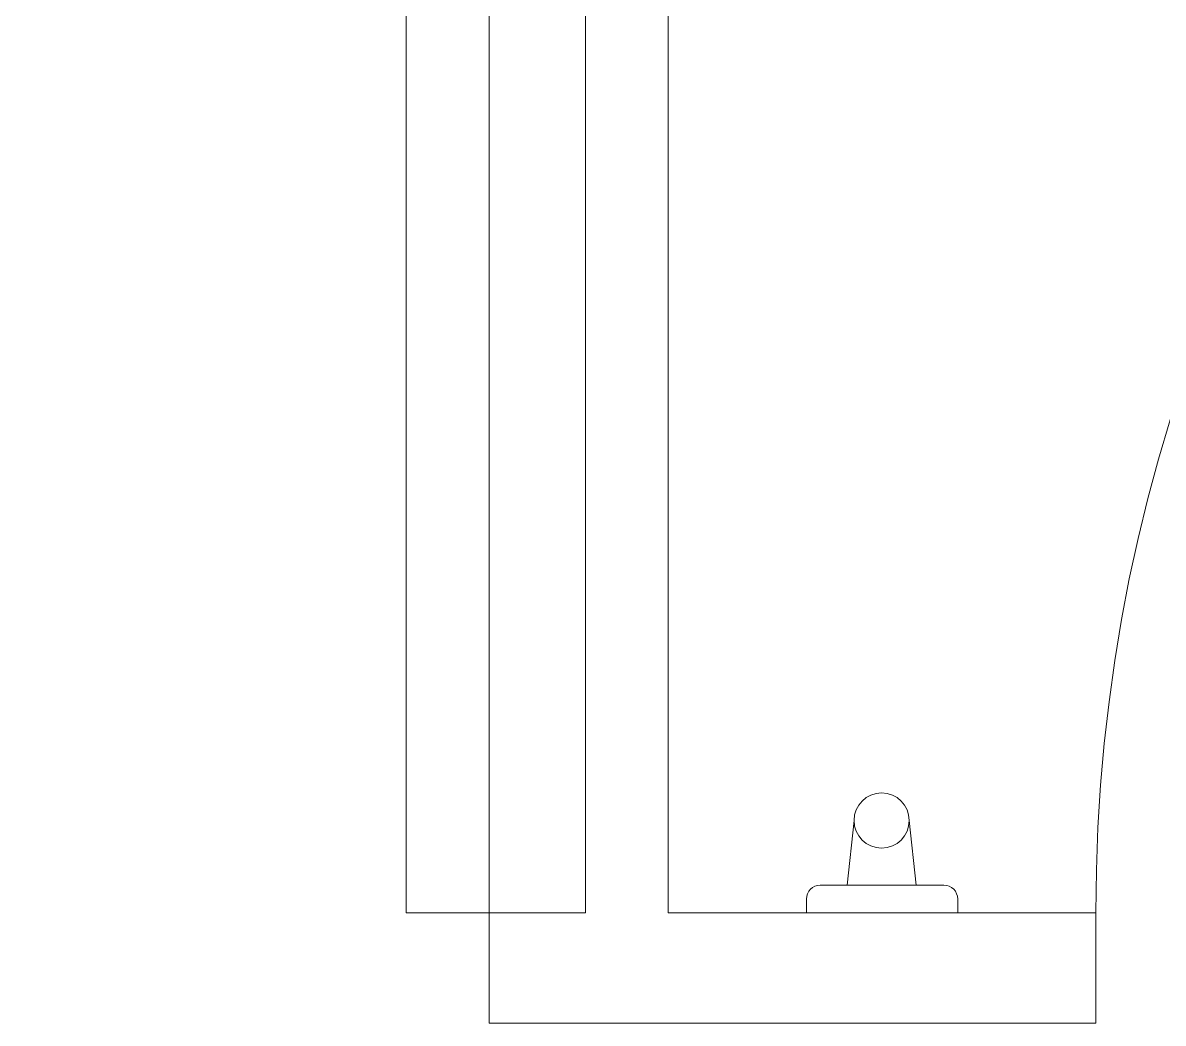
# Model space of a CAD drawing. Header units: millimetres. Extents: x 867 to 1330, y 209 to 507.
# Drawn here: x 1183.5516 to 1183.9651, y 451.2269 to 451.5895 of the extents above; entities that cross this region are included whole.
import ezdxf

# ---------------------------------------------------------------- set-up
doc = ezdxf.new("R2010")
doc.units = ezdxf.units.MM
doc.header["$LTSCALE"] = 5
doc.layers.add('I-ARQ', color=8, linetype='Continuous', lineweight=0)

msp = doc.modelspace()

# ---------------------------------------------------------------- linework, layer by layer
at = {"layer": 'I-ARQ'}
for p, q in [((1183.75566, 452.62879), (1183.75566, 451.26693)), ((1183.78566, 452.62879), (1183.78566, 451.26693)), ((1183.69066, 451.86879), (1183.69066, 451.26693)), ((1183.72066, 451.26693), (1183.72066, 451.86879)), ((1183.85046, 451.27693), (1183.85299, 451.30039)), ((1183.87552, 451.27693), (1183.87299, 451.30039)), ((1183.88558, 451.27693), (1183.84075, 451.27693)), ((1183.83575, 451.26693), (1183.83575, 451.27193)), ((1183.89058, 451.26693), (1183.89058, 451.27193)), ((1183.94066, 451.26831), (1183.94066, 451.22693)), ((1183.69066, 451.26693), (1183.72066, 451.26693)), ((1183.75566, 451.26693), (1183.72066, 451.26693)), ((1183.72066, 451.26693), (1183.72066, 451.22693)), ((1183.94066, 451.26693), (1183.78566, 451.26693)), ((1183.89058, 451.26693), (1183.83575, 451.26693)), ((1183.75566, 451.22693), (1183.72066, 451.22693)), ((1183.75566, 451.22693), (1183.78566, 451.22693)), ((1183.94066, 451.22693), (1183.78566, 451.22693))]:
    msp.add_line(p, q, dxfattribs=at)
msp.add_circle((1183.86299, 451.30039), 0.01, dxfattribs=at)
for centre, radius, start, end in [((1183.72225, 451.2672), 0.60159, 90.15105, 180.02584), ((1184.54225, 451.2672), 0.60159, 90.15105, 180.02584), ((1183.84075, 451.27193), 0.005, 90, 180), ((1183.88558, 451.27193), 0.005, 0, 90)]:
    msp.add_arc(centre, radius, start, end, dxfattribs=at)

doc.saveas('drawing.dxf')
